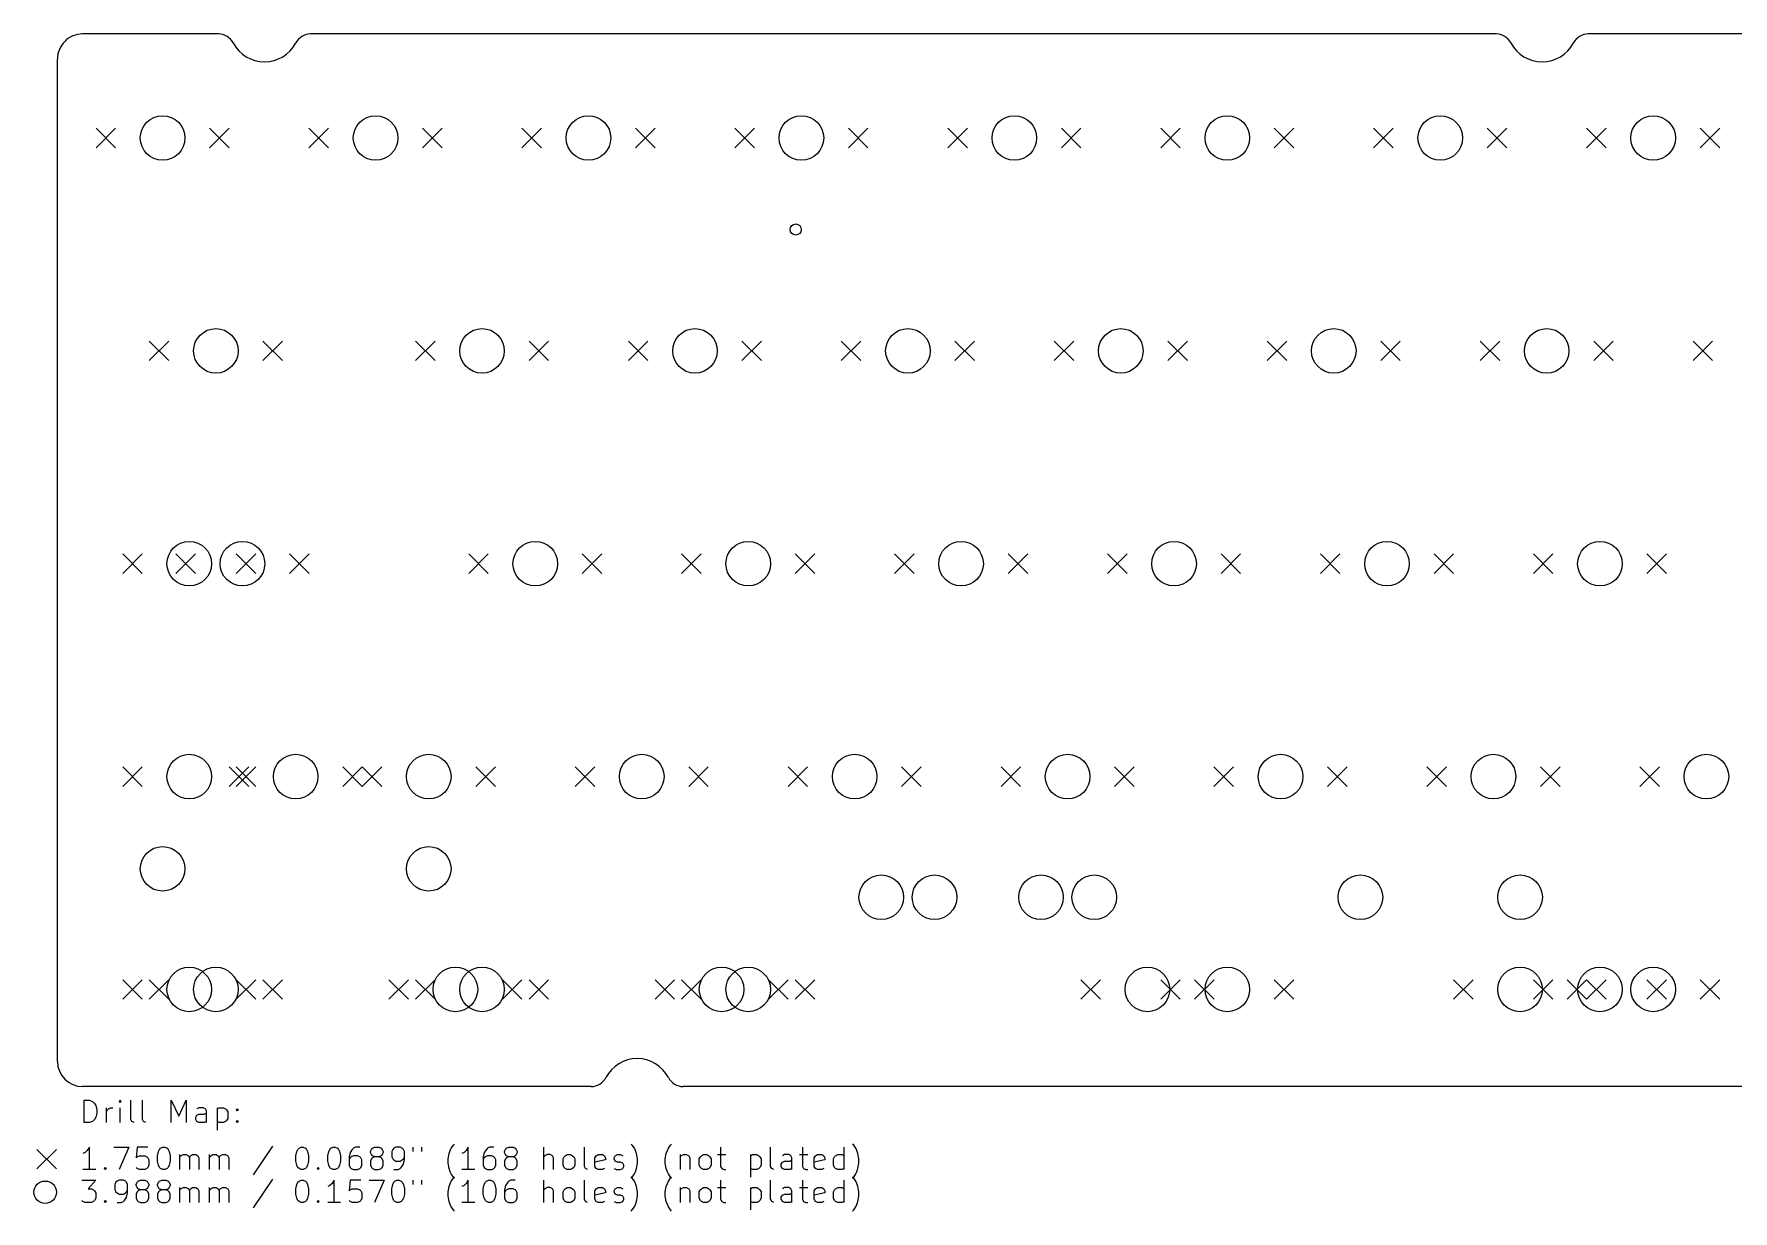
# Model space of a CAD drawing. Extents: x 58 to 363, y -189 to -84.
# Drawn here: x 57.5 to 209.6, y -188.9 to -83.6 of the extents above; entities that cross this region are included whole.
import ezdxf

# ---------------------------------------------------------------- set-up
doc = ezdxf.new("R2010")
doc.units = 0
doc.layers.add('BLACK', color=7, linetype='CONTINUOUS')

msp = doc.modelspace()

# ---------------------------------------------------------------- linework, layer by layer
at = {"layer": 'BLACK', "linetype": 'CONTINUOUS'}
for p, q in [((74.0498, -83.5611), (61.8979, -83.5611)), ((188.35, -83.5611), (82.296, -83.5611)), ((340.75, -83.5611), (196.596, -83.5611)), ((59.6479, -175.511), (59.6479, -85.8111)), ((63.1013, -91.9937), (64.8512, -93.7437)), ((64.8512, -91.9937), (63.1013, -93.7437)), ((73.2612, -91.9937), (75.0112, -93.7437)), ((75.0112, -91.9937), (73.2612, -93.7437)), ((82.1512, -91.9937), (83.9012, -93.7437)), ((83.9012, -91.9937), (82.1512, -93.7437)), ((92.3113, -91.9937), (94.0613, -93.7437)), ((94.0613, -91.9937), (92.3113, -93.7437)), ((101.201, -91.9937), (102.951, -93.7437)), ((102.951, -91.9937), (101.201, -93.7437)), ((111.361, -91.9937), (113.111, -93.7437)), ((113.111, -91.9937), (111.361, -93.7437)), ((120.251, -91.9937), (122.001, -93.7437)), ((122.001, -91.9937), (120.251, -93.7437)), ((130.411, -91.9937), (132.161, -93.7437)), ((132.161, -91.9937), (130.411, -93.7437)), ((139.301, -91.9937), (141.051, -93.7437)), ((141.051, -91.9937), (139.301, -93.7437)), ((149.461, -91.9937), (151.211, -93.7437)), ((151.211, -91.9937), (149.461, -93.7437)), ((158.351, -91.9937), (160.101, -93.7437)), ((160.101, -91.9937), (158.351, -93.7437)), ((168.511, -91.9937), (170.261, -93.7437)), ((170.261, -91.9937), (168.511, -93.7437)), ((177.401, -91.9937), (179.151, -93.7437)), ((179.151, -91.9937), (177.401, -93.7437)), ((187.561, -91.9937), (189.311, -93.7437)), ((189.311, -91.9937), (187.561, -93.7437)), ((196.451, -91.9937), (198.201, -93.7437)), ((198.201, -91.9937), (196.451, -93.7437)), ((206.611, -91.9937), (208.361, -93.7437)), ((208.361, -91.9937), (206.611, -93.7437)), ((67.8637, -111.044), (69.6137, -112.794)), ((69.6137, -111.044), (67.8637, -112.794)), ((78.0237, -111.044), (79.7737, -112.794)), ((79.7737, -111.044), (78.0237, -112.794)), ((91.6762, -111.044), (93.4262, -112.794)), ((93.4262, -111.044), (91.6762, -112.794)), ((101.836, -111.044), (103.586, -112.794)), ((103.586, -111.044), (101.836, -112.794)), ((110.726, -111.044), (112.476, -112.794)), ((112.476, -111.044), (110.726, -112.794)), ((120.886, -111.044), (122.636, -112.794)), ((122.636, -111.044), (120.886, -112.794)), ((129.776, -111.044), (131.526, -112.794)), ((131.526, -111.044), (129.776, -112.794)), ((139.936, -111.044), (141.686, -112.794)), ((141.686, -111.044), (139.936, -112.794)), ((148.826, -111.044), (150.576, -112.794)), ((150.576, -111.044), (148.826, -112.794)), ((158.986, -111.044), (160.736, -112.794)), ((160.736, -111.044), (158.986, -112.794)), ((167.876, -111.044), (169.626, -112.794)), ((169.626, -111.044), (167.876, -112.794)), ((178.036, -111.044), (179.786, -112.794)), ((179.786, -111.044), (178.036, -112.794)), ((186.926, -111.044), (188.676, -112.794)), ((188.676, -111.044), (186.926, -112.794)), ((197.086, -111.044), (198.836, -112.794)), ((198.836, -111.044), (197.086, -112.794)), ((205.976, -111.044), (207.726, -112.794)), ((207.726, -111.044), (205.976, -112.794)), ((65.4825, -130.094), (67.2325, -131.844)), ((67.2325, -130.094), (65.4825, -131.844)), ((70.245, -130.094), (71.995, -131.844)), ((71.995, -130.094), (70.245, -131.844)), ((75.6425, -130.094), (77.3925, -131.844)), ((77.3925, -130.094), (75.6425, -131.844)), ((80.405, -130.094), (82.155, -131.844)), ((82.155, -130.094), (80.405, -131.844)), ((96.4387, -130.094), (98.1887, -131.844)), ((98.1887, -130.094), (96.4387, -131.844)), ((106.599, -130.094), (108.349, -131.844)), ((108.349, -130.094), (106.599, -131.844)), ((115.489, -130.094), (117.239, -131.844)), ((117.239, -130.094), (115.489, -131.844)), ((125.649, -130.094), (127.399, -131.844)), ((127.399, -130.094), (125.649, -131.844)), ((134.539, -130.094), (136.289, -131.844)), ((136.289, -130.094), (134.539, -131.844)), ((144.699, -130.094), (146.449, -131.844)), ((146.449, -130.094), (144.699, -131.844)), ((153.589, -130.094), (155.339, -131.844)), ((155.339, -130.094), (153.589, -131.844)), ((163.749, -130.094), (165.499, -131.844)), ((165.499, -130.094), (163.749, -131.844)), ((172.639, -130.094), (174.389, -131.844)), ((174.389, -130.094), (172.639, -131.844)), ((182.799, -130.094), (184.549, -131.844)), ((184.549, -130.094), (182.799, -131.844)), ((191.689, -130.094), (193.439, -131.844)), ((193.439, -130.094), (191.689, -131.844)), ((201.849, -130.094), (203.599, -131.844)), ((203.599, -130.094), (201.849, -131.844)), ((65.4825, -149.144), (67.2325, -150.894)), ((67.2325, -149.144), (65.4825, -150.894)), ((75.0075, -149.144), (76.7575, -150.894)), ((76.7575, -149.144), (75.0075, -150.894)), ((75.6425, -149.144), (77.3925, -150.894)), ((77.3925, -149.144), (75.6425, -150.894)), ((85.1675, -149.144), (86.9175, -150.894)), ((86.9175, -149.144), (85.1675, -150.894)), ((86.9137, -149.144), (88.6637, -150.894)), ((88.6637, -149.144), (86.9137, -150.894)), ((97.0737, -149.144), (98.8237, -150.894)), ((98.8237, -149.144), (97.0737, -150.894)), ((105.964, -149.144), (107.714, -150.894)), ((107.714, -149.144), (105.964, -150.894)), ((116.124, -149.144), (117.874, -150.894)), ((117.874, -149.144), (116.124, -150.894)), ((125.014, -149.144), (126.764, -150.894)), ((126.764, -149.144), (125.014, -150.894)), ((135.174, -149.144), (136.924, -150.894)), ((136.924, -149.144), (135.174, -150.894)), ((144.064, -149.144), (145.814, -150.894)), ((145.814, -149.144), (144.064, -150.894)), ((154.224, -149.144), (155.974, -150.894)), ((155.974, -149.144), (154.224, -150.894)), ((163.114, -149.144), (164.864, -150.894)), ((164.864, -149.144), (163.114, -150.894)), ((173.274, -149.144), (175.024, -150.894)), ((175.024, -149.144), (173.274, -150.894)), ((182.164, -149.144), (183.914, -150.894)), ((183.914, -149.144), (182.164, -150.894)), ((192.324, -149.144), (194.074, -150.894)), ((194.074, -149.144), (192.324, -150.894)), ((201.214, -149.144), (202.964, -150.894)), ((202.964, -149.144), (201.214, -150.894)), ((65.4825, -168.194), (67.2325, -169.944)), ((67.2325, -168.194), (65.4825, -169.944)), ((67.8637, -168.194), (69.6137, -169.944)), ((69.6137, -168.194), (67.8637, -169.944)), ((75.6425, -168.194), (77.3925, -169.944)), ((77.3925, -168.194), (75.6425, -169.944)), ((78.0237, -168.194), (79.7737, -169.944)), ((79.7737, -168.194), (78.0237, -169.944)), ((89.295, -168.194), (91.045, -169.944)), ((91.045, -168.194), (89.295, -169.944)), ((91.6762, -168.194), (93.4262, -169.944)), ((93.4262, -168.194), (91.6762, -169.944)), ((99.455, -168.194), (101.205, -169.944)), ((101.205, -168.194), (99.455, -169.944)), ((101.836, -168.194), (103.586, -169.944)), ((103.586, -168.194), (101.836, -169.944)), ((113.108, -168.194), (114.858, -169.944)), ((114.858, -168.194), (113.108, -169.944)), ((115.489, -168.194), (117.239, -169.944)), ((117.239, -168.194), (115.489, -169.944)), ((123.267, -168.194), (125.017, -169.944)), ((125.017, -168.194), (123.267, -169.944)), ((125.649, -168.194), (127.399, -169.944)), ((127.399, -168.194), (125.649, -169.944)), ((151.207, -168.194), (152.957, -169.944)), ((152.957, -168.194), (151.207, -169.944)), ((158.351, -168.194), (160.101, -169.944)), ((160.101, -168.194), (158.351, -169.944)), ((161.368, -168.194), (163.118, -169.944)), ((163.118, -168.194), (161.368, -169.944)), ((168.511, -168.194), (170.261, -169.944)), ((170.261, -168.194), (168.511, -169.944)), ((184.545, -168.194), (186.295, -169.944)), ((186.295, -168.194), (184.545, -169.944)), ((191.689, -168.194), (193.439, -169.944)), ((193.439, -168.194), (191.689, -169.944)), ((194.705, -168.194), (196.455, -169.944)), ((196.455, -168.194), (194.705, -169.944)), ((196.451, -168.194), (198.201, -169.944)), ((198.201, -168.194), (196.451, -169.944)), ((201.849, -168.194), (203.599, -169.944)), ((203.599, -168.194), (201.849, -169.944)), ((206.611, -168.194), (208.361, -169.944)), ((208.361, -168.194), (206.611, -169.944)), ((107.387, -177.761), (61.8979, -177.761)), ((269.312, -177.761), (115.633, -177.761)), ((62.0241, -180.986), (62.0241, -178.986)), ((62.0241, -178.986), (62.5003, -178.986)), ((62.5003, -178.986), (62.786, -179.082)), ((62.786, -179.082), (62.9765, -179.272)), ((62.9765, -179.272), (63.0717, -179.463)), ((65.2622, -178.986), (65.1669, -179.082)), ((65.1669, -179.082), (65.2622, -179.177)), ((65.3574, -179.082), (65.2622, -178.986)), ((65.2622, -178.986), (65.2622, -179.177)), ((65.2622, -179.177), (65.3574, -179.082)), ((66.2146, -180.701), (66.2146, -178.986)), ((67.2622, -180.701), (67.2622, -178.986)), ((69.8336, -180.986), (69.8336, -178.986)), ((69.8336, -178.986), (70.5003, -180.415)), ((70.5003, -180.415), (71.1669, -178.986)), ((71.1669, -178.986), (71.1669, -180.986)), ((62.9765, -180.701), (62.786, -180.891)), ((63.0717, -180.51), (62.9765, -180.701)), ((63.0717, -179.463), (63.1669, -179.843)), ((63.1669, -180.129), (63.0717, -180.51)), ((63.1669, -179.843), (63.1669, -180.129)), ((64.0241, -180.986), (64.0241, -179.653)), ((64.0241, -180.034), (64.1193, -179.843)), ((64.1193, -179.843), (64.2146, -179.748)), ((64.2146, -179.748), (64.405, -179.653)), ((64.405, -179.653), (64.5955, -179.653)), ((65.2622, -180.986), (65.2622, -179.653)), ((66.3098, -180.891), (66.2146, -180.701)), ((67.3574, -180.891), (67.2622, -180.701)), ((72.0241, -180.51), (72.1193, -180.32)), ((72.0241, -180.701), (72.0241, -180.51)), ((72.1193, -180.891), (72.0241, -180.701)), ((72.3098, -179.653), (72.1193, -179.748)), ((72.1193, -180.32), (72.3098, -180.224)), ((72.6908, -179.653), (72.3098, -179.653)), ((72.3098, -180.224), (72.786, -180.224)), ((72.8812, -179.748), (72.6908, -179.653)), ((72.786, -180.224), (72.9765, -180.129)), ((72.9765, -179.939), (72.8812, -179.748)), ((72.9765, -180.986), (72.9765, -179.939)), ((73.9288, -179.653), (73.9288, -181.653)), ((73.9288, -179.748), (74.1193, -179.653)), ((74.1193, -179.653), (74.5003, -179.653)), ((74.5003, -179.653), (74.6908, -179.748)), ((74.6908, -179.748), (74.786, -179.843)), ((74.786, -180.796), (74.6908, -180.891)), ((74.786, -179.843), (74.8812, -180.034)), ((74.8812, -180.605), (74.786, -180.796)), ((74.8812, -180.034), (74.8812, -180.605)), ((75.6431, -179.843), (75.7384, -179.748)), ((75.7384, -179.939), (75.6431, -179.843)), ((75.6431, -180.891), (75.7384, -180.796)), ((75.7384, -179.748), (75.8336, -179.843)), ((75.7384, -179.748), (75.7384, -179.939)), ((75.8336, -179.843), (75.7384, -179.939)), ((75.7384, -180.796), (75.8336, -180.891)), ((75.7384, -180.796), (75.7384, -180.986)), ((62.5003, -180.986), (62.0241, -180.986)), ((62.786, -180.891), (62.5003, -180.986)), ((66.5003, -180.986), (66.3098, -180.891)), ((67.5479, -180.986), (67.3574, -180.891)), ((72.3098, -180.986), (72.1193, -180.891)), ((72.786, -180.986), (72.3098, -180.986)), ((72.9765, -180.891), (72.786, -180.986)), ((74.1193, -180.986), (73.9288, -180.891)), ((74.5003, -180.986), (74.1193, -180.986)), ((74.6908, -180.891), (74.5003, -180.986)), ((75.7384, -180.986), (75.6431, -180.891)), ((75.8336, -180.891), (75.7384, -180.986)), ((57.7979, -183.386), (59.5479, -185.136)), ((59.5479, -183.386), (57.7979, -185.136)), ((62.1193, -183.663), (61.9288, -183.758)), ((62.3098, -183.472), (62.1193, -183.663)), ((62.5003, -183.186), (62.3098, -183.472)), ((62.5003, -185.186), (62.5003, -183.186)), ((64.6908, -183.186), (66.0241, -183.186)), ((66.0241, -183.186), (65.1669, -185.186)), ((66.786, -183.186), (66.6908, -184.139)), ((67.7384, -183.186), (66.786, -183.186)), ((68.5955, -183.948), (68.6908, -183.567)), ((68.6908, -183.567), (68.786, -183.377)), ((68.786, -183.377), (68.8812, -183.282)), ((68.8812, -183.282), (69.0717, -183.186)), ((69.0717, -183.186), (69.2622, -183.186)), ((69.2622, -183.186), (69.4527, -183.282)), ((69.4527, -183.282), (69.5479, -183.377)), ((69.5479, -183.377), (69.6431, -183.567)), ((69.6431, -183.567), (69.7384, -183.948)), ((70.5955, -185.186), (70.5955, -183.853)), ((70.6908, -183.948), (70.8812, -183.853)), ((70.8812, -183.853), (71.1669, -183.853)), ((71.1669, -183.853), (71.3574, -183.948)), ((71.5479, -183.948), (71.7384, -183.853)), ((71.7384, -183.853), (72.0241, -183.853)), ((72.0241, -183.853), (72.2146, -183.948)), ((73.2622, -185.186), (73.2622, -183.853)), ((73.3574, -183.948), (73.5479, -183.853)), ((73.5479, -183.853), (73.8336, -183.853)), ((73.8336, -183.853), (74.0241, -183.948)), ((74.2146, -183.948), (74.405, -183.853)), ((74.405, -183.853), (74.6908, -183.853)), ((74.6908, -183.853), (74.8812, -183.948)), ((78.8812, -183.091), (77.1669, -185.663)), ((80.9765, -183.948), (81.0717, -183.567)), ((81.0717, -183.567), (81.1669, -183.377)), ((81.1669, -183.377), (81.2622, -183.282)), ((81.2622, -183.282), (81.4527, -183.186)), ((81.4527, -183.186), (81.6431, -183.186)), ((81.6431, -183.186), (81.8336, -183.282)), ((81.8336, -183.282), (81.9288, -183.377)), ((81.9288, -183.377), (82.0241, -183.567)), ((82.0241, -183.567), (82.1193, -183.948)), ((83.8336, -183.948), (83.9288, -183.567)), ((83.9288, -183.567), (84.0241, -183.377)), ((84.0241, -183.377), (84.1193, -183.282)), ((84.1193, -183.282), (84.3098, -183.186)), ((84.3098, -183.186), (84.5003, -183.186)), ((84.5003, -183.186), (84.6908, -183.282)), ((84.6908, -183.282), (84.786, -183.377)), ((84.786, -183.377), (84.8812, -183.567)), ((84.8812, -183.567), (84.9765, -183.948)), ((85.8336, -183.663), (85.7384, -184.043)), ((86.0241, -183.377), (85.8336, -183.663)), ((86.1193, -183.282), (86.0241, -183.377)), ((86.3098, -183.186), (86.1193, -183.282)), ((86.6908, -183.186), (86.3098, -183.186)), ((87.6431, -183.567), (87.7384, -183.377)), ((87.6431, -183.663), (87.6431, -183.567)), ((87.7384, -183.853), (87.6431, -183.663)), ((87.7384, -183.377), (87.8336, -183.282)), ((87.8336, -183.948), (87.7384, -183.853)), ((87.8336, -183.282), (88.0241, -183.186)), ((88.0241, -183.186), (88.405, -183.186)), ((88.405, -183.186), (88.5955, -183.282)), ((88.5955, -183.282), (88.6908, -183.377)), ((88.6908, -183.853), (88.5955, -183.948)), ((88.6908, -183.377), (88.786, -183.567)), ((88.786, -183.663), (88.6908, -183.853)), ((88.786, -183.567), (88.786, -183.663)), ((89.6431, -183.377), (89.5479, -183.567)), ((89.5479, -183.567), (89.5479, -184.043)), ((89.7384, -183.282), (89.6431, -183.377)), ((89.9288, -183.186), (89.7384, -183.282)), ((90.3098, -183.186), (89.9288, -183.186)), ((90.5003, -183.282), (90.3098, -183.186)), ((90.5955, -183.377), (90.5003, -183.282)), ((90.6908, -183.567), (90.5955, -183.377)), ((90.6908, -184.329), (90.6908, -183.567)), ((91.4527, -183.186), (91.4527, -183.567)), ((92.2146, -183.186), (92.2146, -183.567)), ((94.5955, -184.234), (94.6908, -183.758)), ((94.6908, -183.758), (94.786, -183.472)), ((94.786, -183.472), (94.8812, -183.282)), ((94.8812, -183.282), (95.0717, -182.996)), ((95.0717, -182.996), (95.1669, -182.901)), ((96.0241, -183.663), (95.8336, -183.758)), ((96.2146, -183.472), (96.0241, -183.663)), ((96.405, -183.186), (96.2146, -183.472)), ((96.405, -185.186), (96.405, -183.186)), ((97.8336, -183.663), (97.7384, -184.043)), ((98.0241, -183.377), (97.8336, -183.663)), ((98.1193, -183.282), (98.0241, -183.377)), ((98.3098, -183.186), (98.1193, -183.282)), ((98.6908, -183.186), (98.3098, -183.186)), ((99.6431, -183.567), (99.7384, -183.377)), ((99.6431, -183.663), (99.6431, -183.567)), ((99.7384, -183.853), (99.6431, -183.663)), ((99.7384, -183.377), (99.8336, -183.282)), ((99.8336, -183.948), (99.7384, -183.853)), ((99.8336, -183.282), (100.024, -183.186)), ((100.024, -183.186), (100.405, -183.186)), ((100.405, -183.186), (100.596, -183.282)), ((100.596, -183.282), (100.691, -183.377)), ((100.691, -183.853), (100.596, -183.948)), ((100.691, -183.377), (100.786, -183.567)), ((100.786, -183.663), (100.691, -183.853)), ((100.786, -183.567), (100.786, -183.663)), ((103.167, -185.186), (103.167, -183.186)), ((103.453, -183.853), (103.262, -183.948)), ((103.738, -183.853), (103.453, -183.853)), ((103.929, -183.948), (103.738, -183.853)), ((105.072, -183.948), (105.262, -183.853)), ((105.262, -183.853), (105.548, -183.853)), ((105.548, -183.853), (105.738, -183.948)), ((106.786, -184.901), (106.786, -183.186)), ((107.834, -183.948), (108.024, -183.853)), ((108.024, -183.853), (108.405, -183.853)), ((108.405, -183.853), (108.596, -183.948)), ((109.548, -183.948), (109.738, -183.853)), ((109.738, -183.853), (110.024, -183.853)), ((110.024, -183.853), (110.215, -183.948)), ((111.072, -182.996), (110.976, -182.901)), ((111.262, -183.282), (111.072, -182.996)), ((111.357, -183.472), (111.262, -183.282)), ((111.453, -183.758), (111.357, -183.472)), ((111.548, -184.234), (111.453, -183.758)), ((114.024, -184.234), (114.119, -183.758)), ((114.119, -183.758), (114.215, -183.472)), ((114.215, -183.472), (114.31, -183.282)), ((114.31, -183.282), (114.5, -182.996)), ((114.5, -182.996), (114.596, -182.901)), ((115.357, -183.853), (115.357, -185.186)), ((115.453, -183.948), (115.643, -183.853)), ((115.643, -183.853), (115.929, -183.853)), ((115.929, -183.853), (116.119, -183.948)), ((117.262, -183.948), (117.453, -183.853)), ((117.453, -183.853), (117.738, -183.853)), ((117.738, -183.853), (117.929, -183.948)), ((118.691, -183.853), (119.453, -183.853)), ((118.976, -183.186), (118.976, -184.901)), ((121.643, -183.853), (121.643, -185.853)), ((121.643, -183.948), (121.834, -183.853)), ((121.834, -183.853), (122.215, -183.853)), ((122.215, -183.853), (122.405, -183.948)), ((123.453, -184.901), (123.453, -183.186)), ((124.691, -183.853), (124.5, -183.948)), ((125.072, -183.853), (124.691, -183.853)), ((125.262, -183.948), (125.072, -183.853)), ((126.024, -183.853), (126.786, -183.853)), ((126.31, -183.186), (126.31, -184.901)), ((127.453, -183.948), (127.643, -183.853)), ((127.643, -183.853), (128.024, -183.853)), ((128.024, -183.853), (128.215, -183.948)), ((129.262, -183.948), (129.453, -183.853)), ((129.453, -183.853), (129.834, -183.853)), ((129.834, -183.853), (130.024, -183.948)), ((130.024, -185.186), (130.024, -183.186)), ((130.881, -182.996), (130.786, -182.901)), ((131.072, -183.282), (130.881, -182.996)), ((131.167, -183.472), (131.072, -183.282)), ((131.262, -183.758), (131.167, -183.472)), ((131.357, -184.234), (131.262, -183.758)), ((63.0717, -185.186), (61.9288, -185.186)), ((63.8336, -185.091), (63.9288, -184.996)), ((63.9288, -185.186), (63.8336, -185.091)), ((63.9288, -184.996), (64.0241, -185.091)), ((63.9288, -184.996), (63.9288, -185.186)), ((64.0241, -185.091), (63.9288, -185.186)), ((66.6908, -184.139), (66.786, -184.043)), ((66.786, -185.091), (66.6908, -184.996)), ((66.786, -184.043), (66.9765, -183.948)), ((66.9765, -185.186), (66.786, -185.091)), ((66.9765, -183.948), (67.4527, -183.948)), ((67.4527, -185.186), (66.9765, -185.186)), ((67.4527, -183.948), (67.6431, -184.043)), ((67.6431, -185.091), (67.4527, -185.186)), ((67.6431, -184.043), (67.7384, -184.139)), ((67.7384, -184.996), (67.6431, -185.091)), ((67.7384, -184.139), (67.8336, -184.329)), ((67.8336, -184.805), (67.7384, -184.996)), ((67.8336, -184.329), (67.8336, -184.805)), ((68.5955, -184.424), (68.5955, -183.948)), ((68.6908, -184.805), (68.5955, -184.424)), ((68.786, -184.996), (68.6908, -184.805)), ((68.8812, -185.091), (68.786, -184.996)), ((69.0717, -185.186), (68.8812, -185.091)), ((69.2622, -185.186), (69.0717, -185.186)), ((69.4527, -185.091), (69.2622, -185.186)), ((69.5479, -184.996), (69.4527, -185.091)), ((69.6431, -184.805), (69.5479, -184.996)), ((69.7384, -184.424), (69.6431, -184.805)), ((69.7384, -183.948), (69.7384, -184.424)), ((70.5955, -184.043), (70.6908, -183.948)), ((71.3574, -183.948), (71.4527, -184.139)), ((71.4527, -184.139), (71.5479, -183.948)), ((71.4527, -184.139), (71.4527, -185.186)), ((72.2146, -183.948), (72.3098, -184.139)), ((72.3098, -184.139), (72.3098, -185.186)), ((73.2622, -184.043), (73.3574, -183.948)), ((74.0241, -183.948), (74.1193, -184.139)), ((74.1193, -184.139), (74.2146, -183.948)), ((74.1193, -184.139), (74.1193, -185.186)), ((74.8812, -183.948), (74.9765, -184.139)), ((74.9765, -184.139), (74.9765, -185.186)), ((80.9765, -184.424), (80.9765, -183.948)), ((81.0717, -184.805), (80.9765, -184.424)), ((81.1669, -184.996), (81.0717, -184.805)), ((81.2622, -185.091), (81.1669, -184.996)), ((81.4527, -185.186), (81.2622, -185.091)), ((81.6431, -185.186), (81.4527, -185.186)), ((81.8336, -185.091), (81.6431, -185.186)), ((81.9288, -184.996), (81.8336, -185.091)), ((82.0241, -184.805), (81.9288, -184.996)), ((82.1193, -184.424), (82.0241, -184.805)), ((82.1193, -183.948), (82.1193, -184.424)), ((82.8812, -185.091), (82.9765, -184.996)), ((82.9765, -185.186), (82.8812, -185.091)), ((82.9765, -184.996), (83.0717, -185.091)), ((82.9765, -184.996), (82.9765, -185.186)), ((83.0717, -185.091), (82.9765, -185.186)), ((83.8336, -184.424), (83.8336, -183.948)), ((83.9288, -184.805), (83.8336, -184.424)), ((84.0241, -184.996), (83.9288, -184.805)), ((84.1193, -185.091), (84.0241, -184.996)), ((84.3098, -185.186), (84.1193, -185.091)), ((84.5003, -185.186), (84.3098, -185.186)), ((84.6908, -185.091), (84.5003, -185.186)), ((84.786, -184.996), (84.6908, -185.091)), ((84.8812, -184.805), (84.786, -184.996)), ((84.9765, -184.424), (84.8812, -184.805)), ((84.9765, -183.948), (84.9765, -184.424)), ((85.7384, -184.043), (85.7384, -184.805)), ((85.8336, -184.139), (85.7384, -184.329)), ((85.7384, -184.805), (85.8336, -184.996)), ((85.9288, -184.043), (85.8336, -184.139)), ((85.8336, -184.996), (85.9288, -185.091)), ((86.1193, -183.948), (85.9288, -184.043)), ((85.9288, -185.091), (86.1193, -185.186)), ((86.5003, -183.948), (86.1193, -183.948)), ((86.1193, -185.186), (86.5003, -185.186)), ((86.6908, -184.043), (86.5003, -183.948)), ((86.5003, -185.186), (86.6908, -185.091)), ((86.786, -184.139), (86.6908, -184.043)), ((86.6908, -185.091), (86.786, -184.996)), ((86.8812, -184.329), (86.786, -184.139)), ((86.786, -184.996), (86.8812, -184.805)), ((86.8812, -184.805), (86.8812, -184.329)), ((87.7384, -184.234), (87.6431, -184.424)), ((87.6431, -184.424), (87.6431, -184.805)), ((87.6431, -184.805), (87.7384, -184.996)), ((87.8336, -184.139), (87.7384, -184.234)), ((87.7384, -184.996), (87.8336, -185.091)), ((88.0241, -184.043), (87.8336, -183.948)), ((88.0241, -184.043), (87.8336, -184.139)), ((87.8336, -185.091), (88.0241, -185.186)), ((88.405, -184.043), (88.0241, -184.043)), ((88.0241, -185.186), (88.405, -185.186)), ((88.5955, -183.948), (88.405, -184.043)), ((88.5955, -184.139), (88.405, -184.043)), ((88.405, -185.186), (88.5955, -185.091)), ((88.6908, -184.234), (88.5955, -184.139)), ((88.5955, -185.091), (88.6908, -184.996)), ((88.786, -184.424), (88.6908, -184.234)), ((88.6908, -184.996), (88.786, -184.805)), ((88.786, -184.805), (88.786, -184.424)), ((89.5479, -184.043), (89.6431, -184.234)), ((89.6431, -184.234), (89.7384, -184.329)), ((89.7384, -184.329), (89.9288, -184.424)), ((89.7384, -185.186), (90.1193, -185.186)), ((89.9288, -184.424), (90.3098, -184.424)), ((90.1193, -185.186), (90.3098, -185.091)), ((90.3098, -184.424), (90.5003, -184.329)), ((90.3098, -185.091), (90.405, -184.996)), ((90.405, -184.996), (90.5955, -184.71)), ((90.5003, -184.329), (90.5955, -184.234)), ((90.5955, -184.234), (90.6908, -184.043)), ((90.5955, -184.71), (90.6908, -184.329)), ((94.5955, -184.615), (94.5955, -184.234)), ((94.6908, -185.091), (94.5955, -184.615)), ((94.786, -185.377), (94.6908, -185.091)), ((94.8812, -185.567), (94.786, -185.377)), ((96.9765, -185.186), (95.8336, -185.186)), ((97.7384, -184.043), (97.7384, -184.805)), ((97.8336, -184.139), (97.7384, -184.329)), ((97.7384, -184.805), (97.8336, -184.996)), ((97.9288, -184.043), (97.8336, -184.139)), ((97.8336, -184.996), (97.9288, -185.091)), ((98.1193, -183.948), (97.9288, -184.043)), ((97.9288, -185.091), (98.1193, -185.186)), ((98.5003, -183.948), (98.1193, -183.948)), ((98.1193, -185.186), (98.5003, -185.186)), ((98.6908, -184.043), (98.5003, -183.948)), ((98.5003, -185.186), (98.6908, -185.091)), ((98.786, -184.139), (98.6908, -184.043)), ((98.6908, -185.091), (98.786, -184.996)), ((98.8812, -184.329), (98.786, -184.139)), ((98.786, -184.996), (98.8812, -184.805)), ((98.8812, -184.805), (98.8812, -184.329)), ((99.7384, -184.234), (99.6431, -184.424)), ((99.6431, -184.424), (99.6431, -184.805)), ((99.6431, -184.805), (99.7384, -184.996)), ((99.8336, -184.139), (99.7384, -184.234)), ((99.7384, -184.996), (99.8336, -185.091)), ((100.024, -184.043), (99.8336, -183.948)), ((100.024, -184.043), (99.8336, -184.139)), ((99.8336, -185.091), (100.024, -185.186)), ((100.405, -184.043), (100.024, -184.043)), ((100.024, -185.186), (100.405, -185.186)), ((100.596, -183.948), (100.405, -184.043)), ((100.596, -184.139), (100.405, -184.043)), ((100.405, -185.186), (100.596, -185.091)), ((100.691, -184.234), (100.596, -184.139)), ((100.596, -185.091), (100.691, -184.996)), ((100.786, -184.424), (100.691, -184.234)), ((100.691, -184.996), (100.786, -184.805)), ((100.786, -184.805), (100.786, -184.424)), ((103.262, -183.948), (103.167, -184.043)), ((104.024, -184.139), (103.929, -183.948)), ((104.024, -185.186), (104.024, -184.139)), ((104.881, -184.234), (104.976, -184.043)), ((104.881, -184.805), (104.881, -184.234)), ((104.976, -184.996), (104.881, -184.805)), ((104.976, -184.043), (105.072, -183.948)), ((105.072, -185.091), (104.976, -184.996)), ((105.262, -185.186), (105.072, -185.091)), ((105.548, -185.186), (105.262, -185.186)), ((105.738, -185.091), (105.548, -185.186)), ((105.738, -183.948), (105.834, -184.043)), ((105.834, -184.996), (105.738, -185.091)), ((105.834, -184.043), (105.929, -184.234)), ((105.929, -184.805), (105.834, -184.996)), ((105.929, -184.234), (105.929, -184.805)), ((106.881, -185.091), (106.786, -184.901)), ((107.072, -185.186), (106.881, -185.091)), ((107.738, -184.139), (107.834, -183.948)), ((107.738, -184.901), (107.738, -184.139)), ((108.691, -184.329), (107.738, -184.52)), ((107.834, -185.091), (107.738, -184.901)), ((108.024, -185.186), (107.834, -185.091)), ((108.405, -185.186), (108.024, -185.186)), ((108.596, -185.091), (108.405, -185.186)), ((108.596, -183.948), (108.691, -184.139)), ((108.691, -184.139), (108.691, -184.329)), ((109.453, -184.139), (109.548, -183.948)), ((109.453, -184.234), (109.453, -184.139)), ((109.548, -184.424), (109.453, -184.234)), ((109.453, -185.091), (109.643, -185.186)), ((109.738, -184.52), (109.548, -184.424)), ((109.643, -185.186), (110.024, -185.186)), ((110.024, -184.52), (109.738, -184.52)), ((110.215, -184.615), (110.024, -184.52)), ((110.024, -185.186), (110.215, -185.091)), ((110.31, -184.805), (110.215, -184.615)), ((110.215, -185.091), (110.31, -184.901)), ((110.31, -184.901), (110.31, -184.805)), ((111.262, -185.567), (111.357, -185.377)), ((111.357, -185.377), (111.453, -185.091)), ((111.453, -185.091), (111.548, -184.615)), ((111.548, -184.615), (111.548, -184.234)), ((114.024, -184.615), (114.024, -184.234)), ((114.119, -185.091), (114.024, -184.615)), ((114.215, -185.377), (114.119, -185.091)), ((114.31, -185.567), (114.215, -185.377)), ((115.357, -184.043), (115.453, -183.948)), ((116.119, -183.948), (116.215, -184.139)), ((116.215, -184.139), (116.215, -185.186)), ((117.072, -184.234), (117.167, -184.043)), ((117.072, -184.805), (117.072, -184.234)), ((117.167, -184.996), (117.072, -184.805)), ((117.167, -184.043), (117.262, -183.948)), ((117.262, -185.091), (117.167, -184.996)), ((117.453, -185.186), (117.262, -185.091)), ((117.738, -185.186), (117.453, -185.186)), ((117.929, -185.091), (117.738, -185.186)), ((117.929, -183.948), (118.024, -184.043)), ((118.024, -184.996), (117.929, -185.091)), ((118.024, -184.043), (118.119, -184.234)), ((118.119, -184.805), (118.024, -184.996)), ((118.119, -184.234), (118.119, -184.805)), ((118.976, -184.901), (119.072, -185.091)), ((119.072, -185.091), (119.262, -185.186)), ((119.262, -185.186), (119.453, -185.186)), ((121.834, -185.186), (121.643, -185.091)), ((122.215, -185.186), (121.834, -185.186)), ((122.405, -185.091), (122.215, -185.186)), ((122.405, -183.948), (122.5, -184.043)), ((122.5, -184.996), (122.405, -185.091)), ((122.5, -184.043), (122.596, -184.234)), ((122.596, -184.805), (122.5, -184.996)), ((122.596, -184.234), (122.596, -184.805)), ((123.548, -185.091), (123.453, -184.901)), ((123.738, -185.186), (123.548, -185.091)), ((124.405, -184.71), (124.5, -184.52)), ((124.405, -184.901), (124.405, -184.71)), ((124.5, -185.091), (124.405, -184.901)), ((124.5, -184.52), (124.691, -184.424)), ((124.691, -185.186), (124.5, -185.091)), ((124.691, -184.424), (125.167, -184.424)), ((125.167, -185.186), (124.691, -185.186)), ((125.167, -184.424), (125.357, -184.329)), ((125.357, -185.091), (125.167, -185.186)), ((125.357, -184.139), (125.262, -183.948)), ((125.357, -185.186), (125.357, -184.139)), ((126.31, -184.901), (126.405, -185.091)), ((126.405, -185.091), (126.596, -185.186)), ((126.596, -185.186), (126.786, -185.186)), ((127.357, -184.139), (127.453, -183.948)), ((127.357, -184.901), (127.357, -184.139)), ((128.31, -184.329), (127.357, -184.52)), ((127.453, -185.091), (127.357, -184.901)), ((127.643, -185.186), (127.453, -185.091)), ((128.024, -185.186), (127.643, -185.186)), ((128.215, -185.091), (128.024, -185.186)), ((128.215, -183.948), (128.31, -184.139)), ((128.31, -184.139), (128.31, -184.329)), ((129.072, -184.234), (129.167, -184.043)), ((129.072, -184.805), (129.072, -184.234)), ((129.167, -184.996), (129.072, -184.805)), ((129.167, -184.043), (129.262, -183.948)), ((129.262, -185.091), (129.167, -184.996)), ((129.453, -185.186), (129.262, -185.091)), ((129.834, -185.186), (129.453, -185.186)), ((130.024, -185.091), (129.834, -185.186)), ((131.072, -185.567), (131.167, -185.377)), ((131.167, -185.377), (131.262, -185.091)), ((131.262, -185.091), (131.357, -184.615)), ((131.357, -184.615), (131.357, -184.234)), ((61.8336, -186.136), (63.0717, -186.136)), ((63.0717, -186.136), (62.405, -186.898)), ((62.405, -186.898), (62.6908, -186.898)), ((62.6908, -186.898), (62.8812, -186.993)), ((64.8812, -186.327), (64.786, -186.517)), ((64.786, -186.517), (64.786, -186.993)), ((64.9765, -186.232), (64.8812, -186.327)), ((65.1669, -186.136), (64.9765, -186.232)), ((65.5479, -186.136), (65.1669, -186.136)), ((65.7384, -186.232), (65.5479, -186.136)), ((65.8336, -186.327), (65.7384, -186.232)), ((65.9288, -186.517), (65.8336, -186.327)), ((65.9288, -187.279), (65.9288, -186.517)), ((66.6908, -186.517), (66.786, -186.327)), ((66.6908, -186.613), (66.6908, -186.517)), ((66.786, -186.803), (66.6908, -186.613)), ((66.786, -186.327), (66.8812, -186.232)), ((66.8812, -186.898), (66.786, -186.803)), ((66.8812, -186.232), (67.0717, -186.136)), ((67.0717, -186.993), (66.8812, -186.898)), ((67.0717, -186.136), (67.4527, -186.136)), ((67.4527, -186.136), (67.6431, -186.232)), ((67.6431, -186.898), (67.4527, -186.993)), ((67.6431, -186.232), (67.7384, -186.327)), ((67.7384, -186.803), (67.6431, -186.898)), ((67.7384, -186.327), (67.8336, -186.517)), ((67.8336, -186.613), (67.7384, -186.803)), ((67.8336, -186.517), (67.8336, -186.613)), ((68.5955, -186.517), (68.6908, -186.327)), ((68.5955, -186.613), (68.5955, -186.517)), ((68.6908, -186.803), (68.5955, -186.613)), ((68.6908, -186.327), (68.786, -186.232)), ((68.786, -186.898), (68.6908, -186.803)), ((68.786, -186.232), (68.9765, -186.136)), ((68.9765, -186.993), (68.786, -186.898)), ((68.9765, -186.136), (69.3574, -186.136)), ((69.3574, -186.136), (69.5479, -186.232)), ((69.5479, -186.898), (69.3574, -186.993)), ((69.5479, -186.232), (69.6431, -186.327)), ((69.6431, -186.803), (69.5479, -186.898)), ((69.6431, -186.327), (69.7384, -186.517)), ((69.7384, -186.613), (69.6431, -186.803)), ((69.7384, -186.517), (69.7384, -186.613)), ((70.5955, -188.136), (70.5955, -186.803)), ((70.5955, -186.993), (70.6908, -186.898)), ((70.6908, -186.898), (70.8812, -186.803)), ((70.8812, -186.803), (71.1669, -186.803)), ((71.1669, -186.803), (71.3574, -186.898)), ((71.3574, -186.898), (71.4527, -187.089)), ((71.4527, -187.089), (71.5479, -186.898)), ((71.5479, -186.898), (71.7384, -186.803)), ((71.7384, -186.803), (72.0241, -186.803)), ((72.0241, -186.803), (72.2146, -186.898)), ((72.2146, -186.898), (72.3098, -187.089)), ((73.2622, -188.136), (73.2622, -186.803)), ((73.2622, -186.993), (73.3574, -186.898)), ((73.3574, -186.898), (73.5479, -186.803)), ((73.5479, -186.803), (73.8336, -186.803)), ((73.8336, -186.803), (74.0241, -186.898)), ((74.0241, -186.898), (74.1193, -187.089)), ((74.1193, -187.089), (74.2146, -186.898)), ((74.2146, -186.898), (74.405, -186.803)), ((74.405, -186.803), (74.6908, -186.803)), ((74.6908, -186.803), (74.8812, -186.898)), ((74.8812, -186.898), (74.9765, -187.089)), ((78.8812, -186.041), (77.1669, -188.613)), ((80.9765, -186.898), (81.0717, -186.517)), ((80.9765, -187.374), (80.9765, -186.898)), ((81.0717, -186.517), (81.1669, -186.327)), ((81.1669, -186.327), (81.2622, -186.232)), ((81.2622, -186.232), (81.4527, -186.136)), ((81.4527, -186.136), (81.6431, -186.136)), ((81.6431, -186.136), (81.8336, -186.232)), ((81.8336, -186.232), (81.9288, -186.327)), ((81.9288, -186.327), (82.0241, -186.517)), ((82.0241, -186.517), (82.1193, -186.898)), ((82.1193, -186.898), (82.1193, -187.374)), ((84.0241, -186.613), (83.8336, -186.708)), ((84.2146, -186.422), (84.0241, -186.613)), ((84.405, -186.136), (84.2146, -186.422)), ((84.405, -188.136), (84.405, -186.136)), ((85.8336, -186.136), (85.7384, -187.089)), ((86.786, -186.136), (85.8336, -186.136)), ((85.8336, -186.993), (86.0241, -186.898)), ((86.0241, -186.898), (86.5003, -186.898)), ((86.5003, -186.898), (86.6908, -186.993)), ((87.5479, -186.136), (88.8812, -186.136)), ((88.8812, -186.136), (88.0241, -188.136)), ((89.5479, -186.898), (89.6431, -186.517)), ((89.5479, -187.374), (89.5479, -186.898)), ((89.6431, -186.517), (89.7384, -186.327)), ((89.7384, -186.327), (89.8336, -186.232)), ((89.8336, -186.232), (90.0241, -186.136)), ((90.0241, -186.136), (90.2146, -186.136)), ((90.2146, -186.136), (90.405, -186.232)), ((90.405, -186.232), (90.5003, -186.327)), ((90.5003, -186.327), (90.5955, -186.517)), ((90.5955, -186.517), (90.6908, -186.898)), ((90.6908, -186.898), (90.6908, -187.374)), ((91.4527, -186.136), (91.4527, -186.517)), ((92.2146, -186.136), (92.2146, -186.517)), ((94.5955, -187.184), (94.6908, -186.708)), ((94.6908, -186.708), (94.786, -186.422)), ((94.786, -186.422), (94.8812, -186.232)), ((95.0717, -185.853), (94.8812, -185.567)), ((94.8812, -186.232), (95.0717, -185.946)), ((95.0717, -185.946), (95.1669, -185.851)), ((95.1669, -185.948), (95.0717, -185.853)), ((96.0241, -186.613), (95.8336, -186.708)), ((96.2146, -186.422), (96.0241, -186.613)), ((96.405, -186.136), (96.2146, -186.422)), ((96.405, -188.136), (96.405, -186.136)), ((97.7384, -186.898), (97.8336, -186.517)), ((97.7384, -187.374), (97.7384, -186.898)), ((97.8336, -186.517), (97.9288, -186.327)), ((97.9288, -186.327), (98.0241, -186.232)), ((98.0241, -186.232), (98.2146, -186.136)), ((98.2146, -186.136), (98.405, -186.136)), ((98.405, -186.136), (98.5955, -186.232)), ((98.5955, -186.232), (98.6908, -186.327)), ((98.6908, -186.327), (98.786, -186.517)), ((98.786, -186.517), (98.8812, -186.898)), ((98.8812, -186.898), (98.8812, -187.374)), ((99.7384, -186.613), (99.6431, -186.993)), ((99.9288, -186.327), (99.7384, -186.613)), ((100.024, -186.898), (99.8336, -186.993)), ((100.024, -186.232), (99.9288, -186.327)), ((100.215, -186.136), (100.024, -186.232)), ((100.405, -186.898), (100.024, -186.898)), ((100.596, -186.136), (100.215, -186.136)), ((100.596, -186.993), (100.405, -186.898)), ((103.167, -188.136), (103.167, -186.136)), ((103.262, -186.898), (103.167, -186.993)), ((103.453, -186.803), (103.262, -186.898)), ((103.738, -186.803), (103.453, -186.803)), ((103.929, -186.898), (103.738, -186.803)), ((104.024, -187.089), (103.929, -186.898)), ((104.976, -186.993), (105.072, -186.898)), ((105.072, -186.898), (105.262, -186.803)), ((105.262, -186.803), (105.548, -186.803)), ((105.548, -186.803), (105.738, -186.898)), ((105.738, -186.898), (105.834, -186.993)), ((106.786, -187.851), (106.786, -186.136)), ((107.738, -187.089), (107.834, -186.898)), ((107.834, -186.898), (108.024, -186.803)), ((108.024, -186.803), (108.405, -186.803)), ((108.405, -186.803), (108.596, -186.898)), ((108.596, -186.898), (108.691, -187.089)), ((109.453, -187.089), (109.548, -186.898)), ((109.548, -186.898), (109.738, -186.803)), ((109.738, -186.803), (110.024, -186.803)), ((110.024, -186.803), (110.215, -186.898)), ((111.072, -185.946), (110.976, -185.851)), ((110.976, -185.948), (111.072, -185.853)), ((111.072, -185.853), (111.262, -185.567)), ((111.262, -186.232), (111.072, -185.946)), ((111.357, -186.422), (111.262, -186.232)), ((111.453, -186.708), (111.357, -186.422)), ((111.548, -187.184), (111.453, -186.708)), ((114.024, -187.184), (114.119, -186.708)), ((114.119, -186.708), (114.215, -186.422)), ((114.215, -186.422), (114.31, -186.232)), ((114.5, -185.853), (114.31, -185.567)), ((114.31, -186.232), (114.5, -185.946)), ((114.5, -185.946), (114.596, -185.851)), ((114.596, -185.948), (114.5, -185.853)), ((115.357, -186.803), (115.357, -188.136)), ((115.357, -186.993), (115.453, -186.898)), ((115.453, -186.898), (115.643, -186.803)), ((115.643, -186.803), (115.929, -186.803)), ((115.929, -186.803), (116.119, -186.898)), ((116.119, -186.898), (116.215, -187.089)), ((117.167, -186.993), (117.262, -186.898)), ((117.262, -186.898), (117.453, -186.803)), ((117.453, -186.803), (117.738, -186.803)), ((117.738, -186.803), (117.929, -186.898)), ((117.929, -186.898), (118.024, -186.993)), ((118.691, -186.803), (119.453, -186.803)), ((118.976, -186.136), (118.976, -187.851)), ((121.643, -186.803), (121.643, -188.803)), ((121.643, -186.898), (121.834, -186.803)), ((121.834, -186.803), (122.215, -186.803)), ((122.215, -186.803), (122.405, -186.898)), ((122.405, -186.898), (122.5, -186.993)), ((123.453, -187.851), (123.453, -186.136)), ((124.691, -186.803), (124.5, -186.898)), ((125.072, -186.803), (124.691, -186.803)), ((125.262, -186.898), (125.072, -186.803)), ((125.357, -187.089), (125.262, -186.898)), ((126.024, -186.803), (126.786, -186.803)), ((126.31, -186.136), (126.31, -187.851)), ((127.357, -187.089), (127.453, -186.898)), ((127.453, -186.898), (127.643, -186.803)), ((127.643, -186.803), (128.024, -186.803)), ((128.024, -186.803), (128.215, -186.898)), ((128.215, -186.898), (128.31, -187.089)), ((129.167, -186.993), (129.262, -186.898)), ((129.262, -186.898), (129.453, -186.803)), ((129.453, -186.803), (129.834, -186.803)), ((129.834, -186.803), (130.024, -186.898)), ((130.024, -188.136), (130.024, -186.136)), ((130.881, -185.946), (130.786, -185.851)), ((130.786, -185.948), (130.881, -185.853)), ((130.881, -185.853), (131.072, -185.567)), ((131.072, -186.232), (130.881, -185.946)), ((131.167, -186.422), (131.072, -186.232)), ((131.262, -186.708), (131.167, -186.422)), ((131.357, -187.184), (131.262, -186.708)), ((61.9288, -188.041), (61.8336, -187.946)), ((62.1193, -188.136), (61.9288, -188.041)), ((62.6908, -188.136), (62.1193, -188.136)), ((62.8812, -188.041), (62.6908, -188.136)), ((62.8812, -186.993), (62.9765, -187.089)), ((62.9765, -187.946), (62.8812, -188.041)), ((62.9765, -187.089), (63.0717, -187.279)), ((63.0717, -187.755), (62.9765, -187.946)), ((63.0717, -187.279), (63.0717, -187.755)), ((63.8336, -188.041), (63.9288, -187.946)), ((63.9288, -188.136), (63.8336, -188.041)), ((63.9288, -187.946), (64.0241, -188.041)), ((63.9288, -187.946), (63.9288, -188.136)), ((64.0241, -188.041), (63.9288, -188.136)), ((64.786, -186.993), (64.8812, -187.184)), ((64.8812, -187.184), (64.9765, -187.279)), ((64.9765, -187.279), (65.1669, -187.374)), ((64.9765, -188.136), (65.3574, -188.136)), ((65.1669, -187.374), (65.5479, -187.374)), ((65.3574, -188.136), (65.5479, -188.041)), ((65.5479, -187.374), (65.7384, -187.279)), ((65.5479, -188.041), (65.6431, -187.946)), ((65.6431, -187.946), (65.8336, -187.66)), ((65.7384, -187.279), (65.8336, -187.184)), ((65.8336, -187.184), (65.9288, -186.993)), ((65.8336, -187.66), (65.9288, -187.279)), ((66.786, -187.184), (66.6908, -187.374)), ((66.6908, -187.374), (66.6908, -187.755)), ((66.6908, -187.755), (66.786, -187.946)), ((66.8812, -187.089), (66.786, -187.184)), ((66.786, -187.946), (66.8812, -188.041)), ((67.0717, -186.993), (66.8812, -187.089)), ((66.8812, -188.041), (67.0717, -188.136)), ((67.4527, -186.993), (67.0717, -186.993)), ((67.0717, -188.136), (67.4527, -188.136)), ((67.6431, -187.089), (67.4527, -186.993)), ((67.4527, -188.136), (67.6431, -188.041)), ((67.7384, -187.184), (67.6431, -187.089)), ((67.6431, -188.041), (67.7384, -187.946)), ((67.8336, -187.374), (67.7384, -187.184)), ((67.7384, -187.946), (67.8336, -187.755)), ((67.8336, -187.755), (67.8336, -187.374)), ((68.6908, -187.184), (68.5955, -187.374)), ((68.5955, -187.374), (68.5955, -187.755)), ((68.5955, -187.755), (68.6908, -187.946)), ((68.786, -187.089), (68.6908, -187.184)), ((68.6908, -187.946), (68.786, -188.041)), ((68.9765, -186.993), (68.786, -187.089)), ((68.786, -188.041), (68.9765, -188.136)), ((69.3574, -186.993), (68.9765, -186.993)), ((68.9765, -188.136), (69.3574, -188.136)), ((69.5479, -187.089), (69.3574, -186.993)), ((69.3574, -188.136), (69.5479, -188.041)), ((69.6431, -187.184), (69.5479, -187.089)), ((69.5479, -188.041), (69.6431, -187.946)), ((69.7384, -187.374), (69.6431, -187.184)), ((69.6431, -187.946), (69.7384, -187.755)), ((69.7384, -187.755), (69.7384, -187.374)), ((71.4527, -187.089), (71.4527, -188.136)), ((72.3098, -187.089), (72.3098, -188.136)), ((74.1193, -187.089), (74.1193, -188.136)), ((74.9765, -187.089), (74.9765, -188.136)), ((81.0717, -187.755), (80.9765, -187.374)), ((81.1669, -187.946), (81.0717, -187.755)), ((81.2622, -188.041), (81.1669, -187.946)), ((81.4527, -188.136), (81.2622, -188.041)), ((81.6431, -188.136), (81.4527, -188.136)), ((81.8336, -188.041), (81.6431, -188.136)), ((81.9288, -187.946), (81.8336, -188.041)), ((82.0241, -187.755), (81.9288, -187.946)), ((82.1193, -187.374), (82.0241, -187.755)), ((82.8812, -188.041), (82.9765, -187.946)), ((82.9765, -188.136), (82.8812, -188.041)), ((82.9765, -187.946), (83.0717, -188.041)), ((82.9765, -187.946), (82.9765, -188.136)), ((83.0717, -188.041), (82.9765, -188.136)), ((84.9765, -188.136), (83.8336, -188.136)), ((85.7384, -187.089), (85.8336, -186.993)), ((85.8336, -188.041), (85.7384, -187.946)), ((86.0241, -188.136), (85.8336, -188.041)), ((86.5003, -188.136), (86.0241, -188.136)), ((86.6908, -188.041), (86.5003, -188.136)), ((86.6908, -186.993), (86.786, -187.089)), ((86.786, -187.946), (86.6908, -188.041)), ((86.786, -187.089), (86.8812, -187.279)), ((86.8812, -187.755), (86.786, -187.946)), ((86.8812, -187.279), (86.8812, -187.755)), ((89.6431, -187.755), (89.5479, -187.374)), ((89.7384, -187.946), (89.6431, -187.755)), ((89.8336, -188.041), (89.7384, -187.946)), ((90.0241, -188.136), (89.8336, -188.041)), ((90.2146, -188.136), (90.0241, -188.136)), ((90.405, -188.041), (90.2146, -188.136)), ((90.5003, -187.946), (90.405, -188.041)), ((90.5955, -187.755), (90.5003, -187.946)), ((90.6908, -187.374), (90.5955, -187.755)), ((94.5955, -187.565), (94.5955, -187.184)), ((94.6908, -188.041), (94.5955, -187.565)), ((94.786, -188.327), (94.6908, -188.041)), ((94.8812, -188.517), (94.786, -188.327)), ((96.9765, -188.136), (95.8336, -188.136)), ((97.8336, -187.755), (97.7384, -187.374)), ((97.9288, -187.946), (97.8336, -187.755)), ((98.0241, -188.041), (97.9288, -187.946)), ((98.2146, -188.136), (98.0241, -188.041)), ((98.405, -188.136), (98.2146, -188.136)), ((98.5955, -188.041), (98.405, -188.136)), ((98.6908, -187.946), (98.5955, -188.041)), ((98.786, -187.755), (98.6908, -187.946)), ((98.8812, -187.374), (98.786, -187.755)), ((99.6431, -186.993), (99.6431, -187.755)), ((99.7384, -187.089), (99.6431, -187.279)), ((99.6431, -187.755), (99.7384, -187.946)), ((99.8336, -186.993), (99.7384, -187.089)), ((99.7384, -187.946), (99.8336, -188.041)), ((99.8336, -188.041), (100.024, -188.136)), ((100.024, -188.136), (100.405, -188.136)), ((100.405, -188.136), (100.596, -188.041)), ((100.691, -187.089), (100.596, -186.993)), ((100.596, -188.041), (100.691, -187.946)), ((100.786, -187.279), (100.691, -187.089)), ((100.691, -187.946), (100.786, -187.755)), ((100.786, -187.755), (100.786, -187.279)), ((104.024, -188.136), (104.024, -187.089)), ((104.881, -187.184), (104.976, -186.993)), ((104.881, -187.755), (104.881, -187.184)), ((104.976, -187.946), (104.881, -187.755)), ((105.072, -188.041), (104.976, -187.946)), ((105.262, -188.136), (105.072, -188.041)), ((105.548, -188.136), (105.262, -188.136)), ((105.738, -188.041), (105.548, -188.136)), ((105.834, -187.946), (105.738, -188.041)), ((105.834, -186.993), (105.929, -187.184)), ((105.929, -187.755), (105.834, -187.946)), ((105.929, -187.184), (105.929, -187.755)), ((106.881, -188.041), (106.786, -187.851)), ((107.072, -188.136), (106.881, -188.041)), ((107.738, -187.851), (107.738, -187.089)), ((108.691, -187.279), (107.738, -187.47)), ((107.834, -188.041), (107.738, -187.851)), ((108.024, -188.136), (107.834, -188.041)), ((108.405, -188.136), (108.024, -188.136)), ((108.596, -188.041), (108.405, -188.136)), ((108.691, -187.089), (108.691, -187.279)), ((109.453, -187.184), (109.453, -187.089)), ((109.548, -187.374), (109.453, -187.184)), ((109.453, -188.041), (109.643, -188.136)), ((109.738, -187.47), (109.548, -187.374)), ((109.643, -188.136), (110.024, -188.136)), ((110.024, -187.47), (109.738, -187.47)), ((110.215, -187.565), (110.024, -187.47)), ((110.024, -188.136), (110.215, -188.041)), ((110.31, -187.755), (110.215, -187.565)), ((110.215, -188.041), (110.31, -187.851)), ((110.31, -187.851), (110.31, -187.755)), ((111.262, -188.517), (111.357, -188.327)), ((111.357, -188.327), (111.453, -188.041)), ((111.453, -188.041), (111.548, -187.565)), ((111.548, -187.565), (111.548, -187.184)), ((114.024, -187.565), (114.024, -187.184)), ((114.119, -188.041), (114.024, -187.565)), ((114.215, -188.327), (114.119, -188.041)), ((114.31, -188.517), (114.215, -188.327)), ((116.215, -187.089), (116.215, -188.136)), ((117.072, -187.184), (117.167, -186.993)), ((117.072, -187.755), (117.072, -187.184)), ((117.167, -187.946), (117.072, -187.755)), ((117.262, -188.041), (117.167, -187.946)), ((117.453, -188.136), (117.262, -188.041)), ((117.738, -188.136), (117.453, -188.136)), ((117.929, -188.041), (117.738, -188.136)), ((118.024, -187.946), (117.929, -188.041)), ((118.024, -186.993), (118.119, -187.184)), ((118.119, -187.755), (118.024, -187.946)), ((118.119, -187.184), (118.119, -187.755)), ((118.976, -187.851), (119.072, -188.041)), ((119.072, -188.041), (119.262, -188.136)), ((119.262, -188.136), (119.453, -188.136)), ((121.834, -188.136), (121.643, -188.041)), ((122.215, -188.136), (121.834, -188.136)), ((122.405, -188.041), (122.215, -188.136)), ((122.5, -187.946), (122.405, -188.041)), ((122.5, -186.993), (122.596, -187.184)), ((122.596, -187.755), (122.5, -187.946)), ((122.596, -187.184), (122.596, -187.755)), ((123.548, -188.041), (123.453, -187.851)), ((123.738, -188.136), (123.548, -188.041)), ((124.405, -187.66), (124.5, -187.47)), ((124.405, -187.851), (124.405, -187.66)), ((124.5, -188.041), (124.405, -187.851)), ((124.5, -187.47), (124.691, -187.374)), ((124.691, -188.136), (124.5, -188.041)), ((124.691, -187.374), (125.167, -187.374)), ((125.167, -188.136), (124.691, -188.136)), ((125.167, -187.374), (125.357, -187.279)), ((125.357, -188.041), (125.167, -188.136)), ((125.357, -188.136), (125.357, -187.089)), ((126.31, -187.851), (126.405, -188.041)), ((126.405, -188.041), (126.596, -188.136)), ((126.596, -188.136), (126.786, -188.136)), ((127.357, -187.851), (127.357, -187.089)), ((128.31, -187.279), (127.357, -187.47)), ((127.453, -188.041), (127.357, -187.851)), ((127.643, -188.136), (127.453, -188.041)), ((128.024, -188.136), (127.643, -188.136)), ((128.215, -188.041), (128.024, -188.136)), ((128.31, -187.089), (128.31, -187.279)), ((129.072, -187.184), (129.167, -186.993)), ((129.072, -187.755), (129.072, -187.184)), ((129.167, -187.946), (129.072, -187.755)), ((129.262, -188.041), (129.167, -187.946)), ((129.453, -188.136), (129.262, -188.041)), ((129.834, -188.136), (129.453, -188.136)), ((130.024, -188.041), (129.834, -188.136)), ((131.072, -188.517), (131.167, -188.327)), ((131.167, -188.327), (131.262, -188.041)), ((131.262, -188.041), (131.357, -187.565)), ((131.357, -187.565), (131.357, -187.184)), ((95.0717, -188.803), (94.8812, -188.517)), ((95.1669, -188.898), (95.0717, -188.803)), ((110.976, -188.898), (111.072, -188.803)), ((111.072, -188.803), (111.262, -188.517)), ((114.5, -188.803), (114.31, -188.517)), ((114.596, -188.898), (114.5, -188.803)), ((130.786, -188.898), (130.881, -188.803)), ((130.881, -188.803), (131.072, -188.517))]:
    msp.add_line(p, q, dxfattribs=at)
at = {"layer": 'BLACK'}
for centre, radius in [((69.0562, -92.8687), 1.9939), ((88.1063, -92.8687), 1.9939), ((107.156, -92.8687), 1.9939), ((126.206, -92.8687), 1.9939), ((145.256, -92.8687), 1.9939), ((164.306, -92.8687), 1.9939), ((183.356, -92.8687), 1.9939), ((202.406, -92.8687), 1.9939), ((125.698, -101.061), 0.5), ((73.8187, -111.919), 1.9939), ((97.6312, -111.919), 1.9939), ((116.681, -111.919), 1.9939), ((135.731, -111.919), 1.9939), ((154.781, -111.919), 1.9939), ((173.831, -111.919), 1.9939), ((192.881, -111.919), 1.9939), ((71.4375, -130.969), 1.9939), ((76.2, -130.969), 1.9939), ((102.394, -130.969), 1.9939), ((121.444, -130.969), 1.9939), ((140.494, -130.969), 1.9939), ((159.544, -130.969), 1.9939), ((178.594, -130.969), 1.9939), ((197.644, -130.969), 1.9939), ((71.4375, -150.019), 1.9939), ((80.9625, -150.019), 1.9939), ((92.8687, -150.019), 1.9939), ((111.919, -150.019), 1.9939), ((130.969, -150.019), 1.9939), ((150.019, -150.019), 1.9939), ((169.069, -150.019), 1.9939), ((188.119, -150.019), 1.9939), ((207.169, -150.019), 1.9939), ((69.0562, -158.274), 1.9939), ((92.8687, -158.274), 1.9939), ((133.35, -160.814), 1.9939), ((138.112, -160.814), 1.9939), ((147.637, -160.814), 1.9939), ((152.4, -160.814), 1.9939), ((176.213, -160.814), 1.9939), ((176.213, -160.814), 1.9939), ((190.5, -160.814), 1.9939), ((71.4375, -169.069), 1.9939), ((73.8187, -169.069), 1.9939), ((95.25, -169.069), 1.9939), ((97.6312, -169.069), 1.9939), ((119.062, -169.069), 1.9939), ((121.444, -169.069), 1.9939), ((157.162, -169.069), 1.9939), ((164.306, -169.069), 1.9939), ((190.5, -169.069), 1.9939), ((197.644, -169.069), 1.9939), ((202.406, -169.069), 1.9939), ((58.5479, -187.211), 1)]:
    msp.add_circle(centre, radius, dxfattribs=at)
for centre, radius, start, end in [((61.8978, -85.811), 2.2499, -270.002, -179.998), ((74.0498, -85.061), 1.4999, 27.5369, 90.0004), ((82.2959, -85.061), 1.4999, 89.9962, 152.462), ((188.35, -85.061), 1.4999, 27.5369, 90.0004), ((196.596, -85.061), 1.4999, 89.9962, 152.462), ((78.1729, -82.9111), 3.15, -152.46, -27.5398), ((192.473, -82.9111), 3.15, -152.46, -27.5398), ((61.8979, -175.511), 2.25, -180, -90.0002), ((111.51, -178.411), 3.15, 27.5398, 152.46), ((107.387, -176.261), 1.5001, -89.9966, -27.5415), ((115.633, -176.261), 1.4999, -152.464, -90)]:
    msp.add_arc(centre, radius, start, end, dxfattribs=at)

doc.saveas('drawing.dxf')
